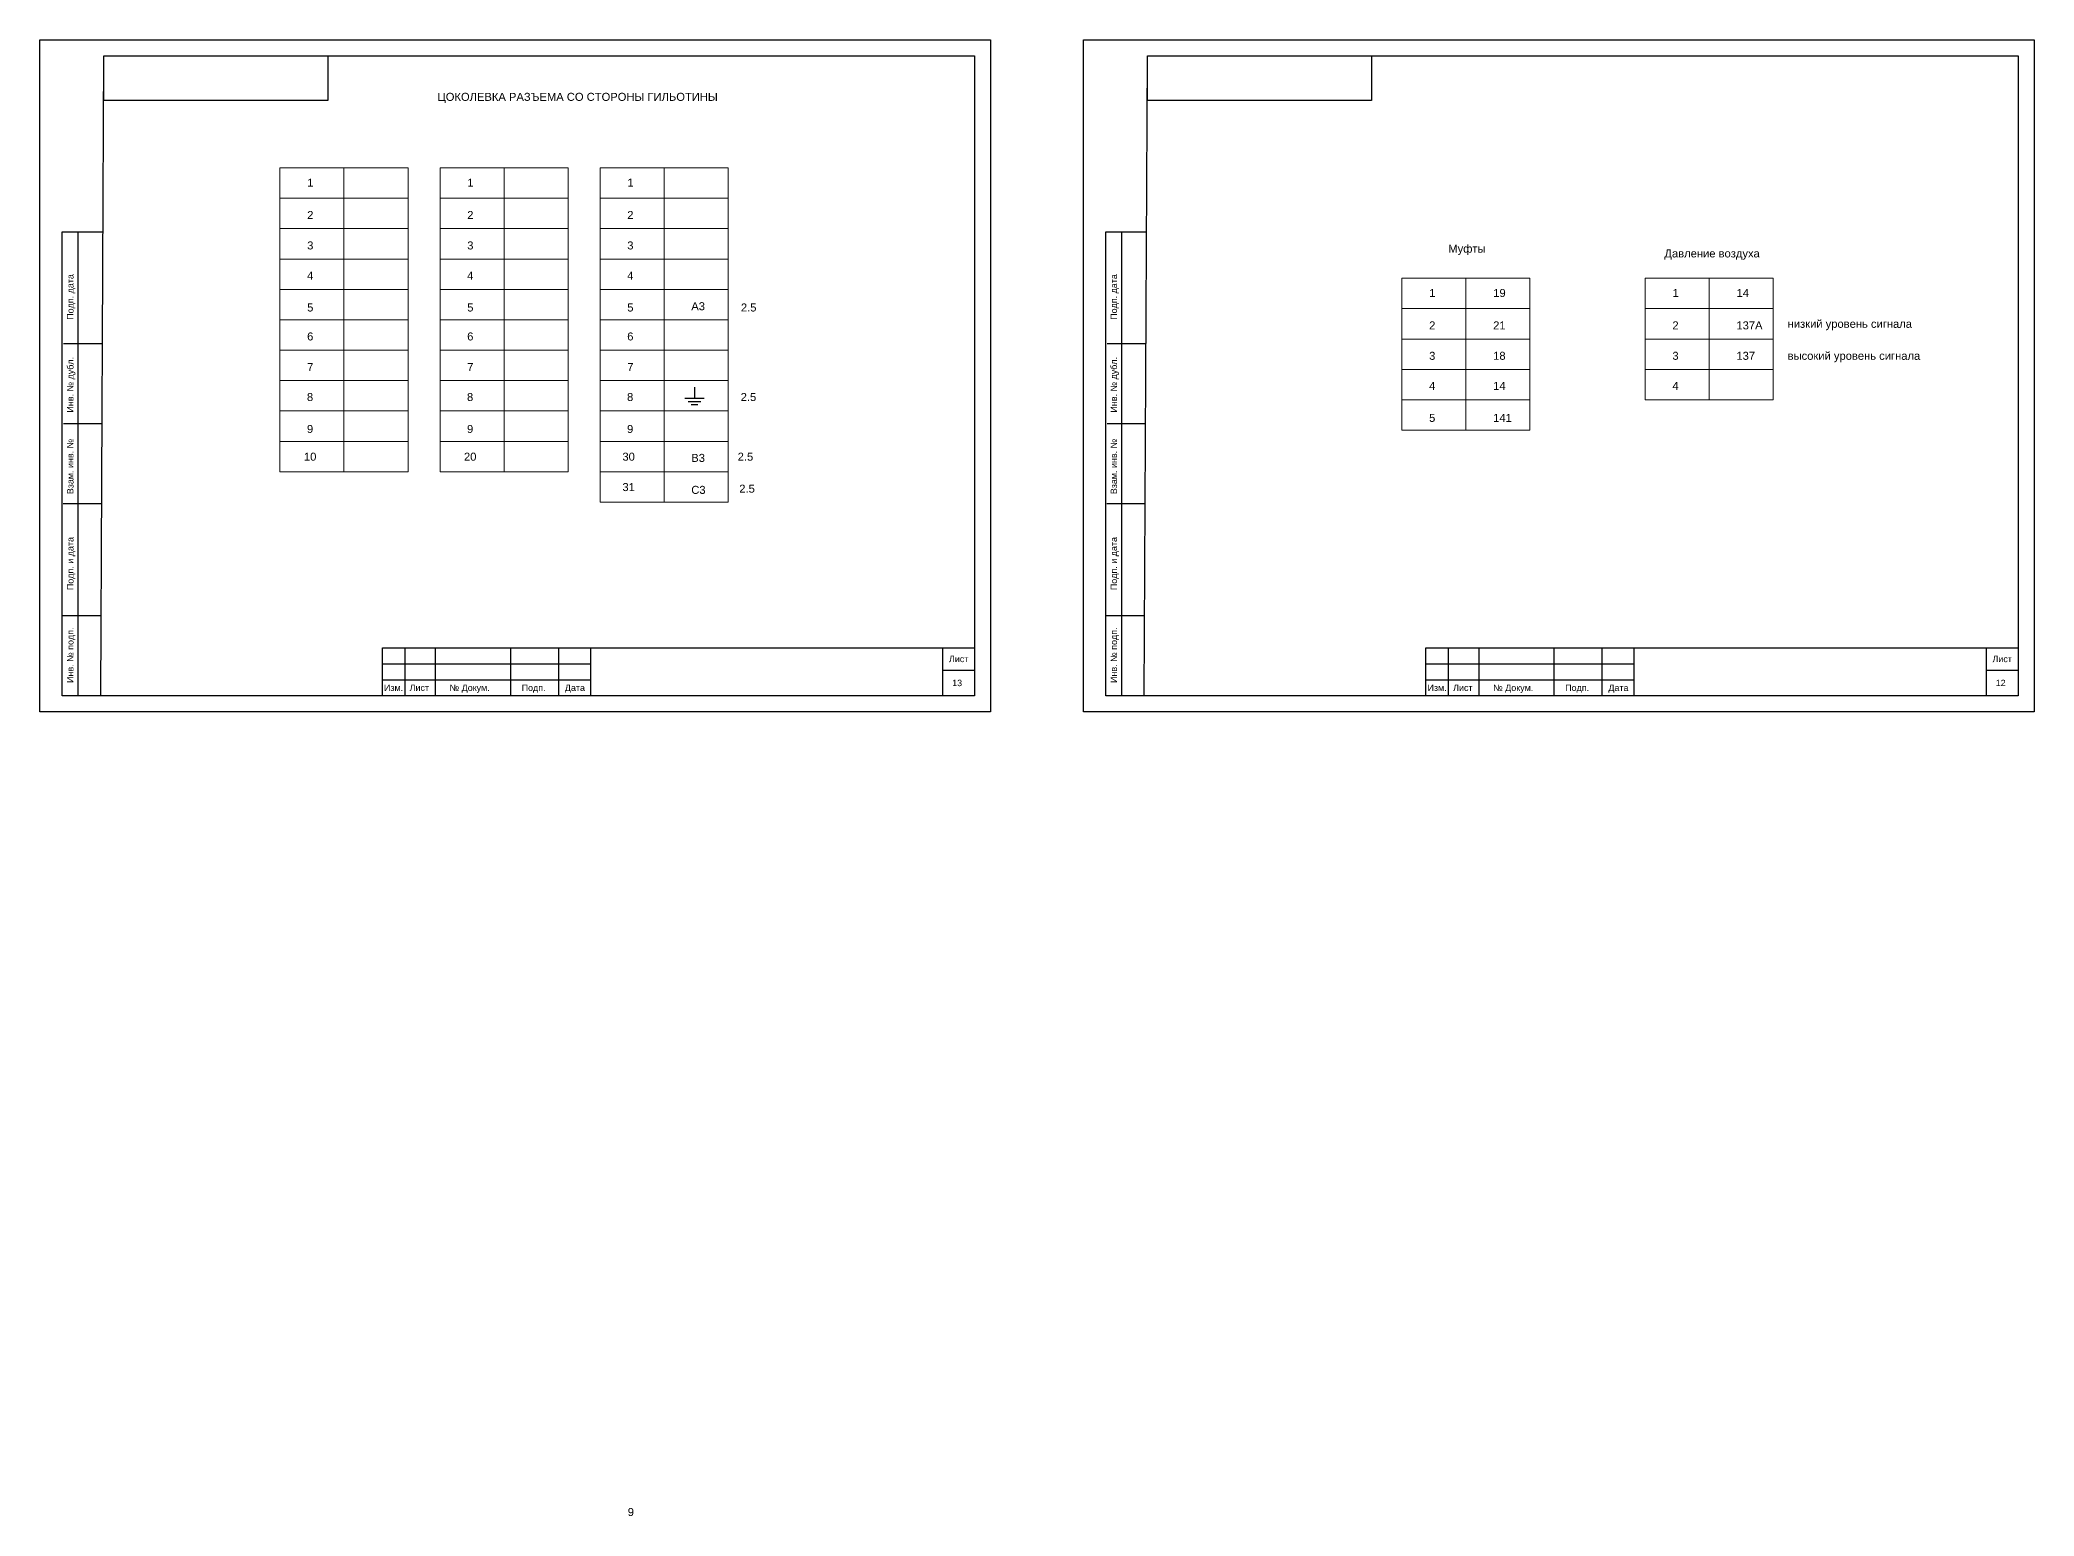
# Model space of a CAD drawing. Header units: millimetres. Extents: x 1674 to 4572, y 3039 to 4124.
# Drawn here: x 3949 to 4572, y 3039 to 3500 of the extents above; entities that cross this region are included whole.
import ezdxf

# ---------------------------------------------------------------- set-up
doc = ezdxf.new("R2010")
doc.units = ezdxf.units.MM
doc.layers.add('Аппаратура', color=7, linetype='Continuous', lineweight=20)
doc.layers.add('Рамки', color=7, linetype='Continuous', lineweight=25)
doc.styles.get("Standard").update_dxf_attribs({"font": 'arial.ttf'})

msp = doc.modelspace()

# ---------------------------------------------------------------- linework, layer by layer
at = {"lineweight": 25}
for p, q in [((4153.5, 3391.5), (4153.5, 3388)), ((4150.5, 3388), (4156.5, 3388)), ((4151.5, 3387), (4155.5, 3387)), ((4152.5, 3386), (4154.5, 3386))]:
    msp.add_line(p, q, dxfattribs=at)
at = {"layer": 'Аппаратура'}
for points in [[(4024, 3460), (4044, 3460), (4044, 3450.5), (4024, 3450.5)], [(4044, 3460), (4064, 3460), (4064, 3450.5), (4044, 3450.5)], [(4074, 3460), (4094, 3460), (4094, 3450.5), (4074, 3450.5)], [(4094, 3460), (4114, 3460), (4114, 3450.5), (4094, 3450.5)], [(4124, 3460), (4144, 3460), (4144, 3450.5), (4124, 3450.5)], [(4144, 3460), (4164, 3460), (4164, 3450.5), (4144, 3450.5)], [(4024, 3450.5), (4044, 3450.5), (4044, 3441), (4024, 3441)], [(4044, 3450.5), (4064, 3450.5), (4064, 3441), (4044, 3441)], [(4074, 3450.5), (4094, 3450.5), (4094, 3441), (4074, 3441)], [(4094, 3450.5), (4114, 3450.5), (4114, 3441), (4094, 3441)], [(4124, 3450.5), (4144, 3450.5), (4144, 3441), (4124, 3441)], [(4144, 3450.5), (4164, 3450.5), (4164, 3441), (4144, 3441)], [(4024, 3441), (4044, 3441), (4044, 3431.5), (4024, 3431.5)], [(4044, 3441), (4064, 3441), (4064, 3431.5), (4044, 3431.5)], [(4074, 3441), (4094, 3441), (4094, 3431.5), (4074, 3431.5)], [(4094, 3441), (4114, 3441), (4114, 3431.5), (4094, 3431.5)], [(4124, 3441), (4144, 3441), (4144, 3431.5), (4124, 3431.5)], [(4144, 3441), (4164, 3441), (4164, 3431.5), (4144, 3431.5)], [(4024, 3431.5), (4044, 3431.5), (4044, 3422), (4024, 3422)], [(4044, 3431.5), (4064, 3431.5), (4064, 3422), (4044, 3422)], [(4074, 3431.5), (4094, 3431.5), (4094, 3422), (4074, 3422)], [(4094, 3431.5), (4114, 3431.5), (4114, 3422), (4094, 3422)], [(4124, 3431.5), (4144, 3431.5), (4144, 3422), (4124, 3422)], [(4144, 3431.5), (4164, 3431.5), (4164, 3422), (4144, 3422)], [(4024, 3422), (4044, 3422), (4044, 3412.5), (4024, 3412.5)], [(4044, 3422), (4064, 3422), (4064, 3412.5), (4044, 3412.5)], [(4074, 3422), (4094, 3422), (4094, 3412.5), (4074, 3412.5)], [(4094, 3422), (4114, 3422), (4114, 3412.5), (4094, 3412.5)], [(4124, 3422), (4144, 3422), (4144, 3412.5), (4124, 3412.5)], [(4144, 3422), (4164, 3422), (4164, 3412.5), (4144, 3412.5)], [(4374.5, 3425.5), (4394.5, 3425.5), (4394.5, 3416), (4374.5, 3416)], [(4394.5, 3425.5), (4414.5, 3425.5), (4414.5, 3416), (4394.5, 3416)], [(4450.5, 3425.5), (4470.5, 3425.5), (4470.5, 3416), (4450.5, 3416)], [(4470.5, 3425.5), (4490.5, 3425.5), (4490.5, 3416), (4470.5, 3416)], [(4374.5, 3416), (4394.5, 3416), (4394.5, 3406.5), (4374.5, 3406.5)], [(4394.5, 3416), (4414.5, 3416), (4414.5, 3406.5), (4394.5, 3406.5)], [(4450.5, 3416), (4470.5, 3416), (4470.5, 3406.5), (4450.5, 3406.5)], [(4470.5, 3416), (4490.5, 3416), (4490.5, 3406.5), (4470.5, 3406.5)], [(4024, 3412.5), (4044, 3412.5), (4044, 3403), (4024, 3403)], [(4044, 3412.5), (4064, 3412.5), (4064, 3403), (4044, 3403)], [(4074, 3412.5), (4094, 3412.5), (4094, 3403), (4074, 3403)], [(4094, 3412.5), (4114, 3412.5), (4114, 3403), (4094, 3403)], [(4124, 3412.5), (4144, 3412.5), (4144, 3403), (4124, 3403)], [(4144, 3412.5), (4164, 3412.5), (4164, 3403), (4144, 3403)], [(4024, 3403), (4044, 3403), (4044, 3393.5), (4024, 3393.5)], [(4044, 3403), (4064, 3403), (4064, 3393.5), (4044, 3393.5)], [(4074, 3403), (4094, 3403), (4094, 3393.5), (4074, 3393.5)], [(4094, 3403), (4114, 3403), (4114, 3393.5), (4094, 3393.5)], [(4124, 3403), (4144, 3403), (4144, 3393.5), (4124, 3393.5)], [(4144, 3403), (4164, 3403), (4164, 3393.5), (4144, 3393.5)], [(4374.5, 3406.5), (4394.5, 3406.5), (4394.5, 3397), (4374.5, 3397)], [(4394.5, 3406.5), (4414.5, 3406.5), (4414.5, 3397), (4394.5, 3397)], [(4450.5, 3406.5), (4470.5, 3406.5), (4470.5, 3397), (4450.5, 3397)], [(4470.5, 3406.5), (4490.5, 3406.5), (4490.5, 3397), (4470.5, 3397)], [(4374.5, 3397), (4394.5, 3397), (4394.5, 3387.5), (4374.5, 3387.5)], [(4394.5, 3397), (4414.5, 3397), (4414.5, 3387.5), (4394.5, 3387.5)], [(4450.5, 3397), (4470.5, 3397), (4470.5, 3387.5), (4450.5, 3387.5)], [(4470.5, 3397), (4490.5, 3397), (4490.5, 3387.5), (4470.5, 3387.5)], [(4024, 3393.5), (4044, 3393.5), (4044, 3384), (4024, 3384)], [(4044, 3393.5), (4064, 3393.5), (4064, 3384), (4044, 3384)], [(4074, 3393.5), (4094, 3393.5), (4094, 3384), (4074, 3384)], [(4094, 3393.5), (4114, 3393.5), (4114, 3384), (4094, 3384)], [(4124, 3393.5), (4144, 3393.5), (4144, 3384), (4124, 3384)], [(4144, 3393.5), (4164, 3393.5), (4164, 3384), (4144, 3384)], [(4024, 3384), (4044, 3384), (4044, 3374.5), (4024, 3374.5)], [(4044, 3384), (4064, 3384), (4064, 3374.5), (4044, 3374.5)], [(4074, 3384), (4094, 3384), (4094, 3374.5), (4074, 3374.5)], [(4094, 3384), (4114, 3384), (4114, 3374.5), (4094, 3374.5)], [(4124, 3384), (4144, 3384), (4144, 3374.5), (4124, 3374.5)], [(4144, 3384), (4164, 3384), (4164, 3374.5), (4144, 3374.5)], [(4374.5, 3387.5), (4394.5, 3387.5), (4394.5, 3378), (4374.5, 3378)], [(4394.5, 3387.5), (4414.5, 3387.5), (4414.5, 3378), (4394.5, 3378)], [(4024, 3374.5), (4044, 3374.5), (4044, 3365), (4024, 3365)], [(4044, 3374.5), (4064, 3374.5), (4064, 3365), (4044, 3365)], [(4074, 3374.5), (4094, 3374.5), (4094, 3365), (4074, 3365)], [(4094, 3374.5), (4114, 3374.5), (4114, 3365), (4094, 3365)], [(4124, 3374.5), (4144, 3374.5), (4144, 3365), (4124, 3365)], [(4144, 3374.5), (4164, 3374.5), (4164, 3365), (4144, 3365)], [(4124, 3365), (4144, 3365), (4144, 3355.5), (4124, 3355.5)], [(4144, 3365), (4164, 3365), (4164, 3355.5), (4144, 3355.5)]]:
    msp.add_lwpolyline(points, close=True, dxfattribs=at)
at = {"layer": 'Рамки'}
for p, q in [((3968, 3295), (3969, 3495)), ((3969, 3495), (4241, 3495)), ((4241, 3495), (4241, 3295)), ((4294, 3295), (4295, 3495)), ((4295, 3495), (4567, 3495)), ((4567, 3495), (4567, 3295)), ((3956, 3440), (3968.72, 3440)), ((3956, 3295), (3956, 3440)), ((3961, 3295), (3961, 3440)), ((4282, 3440), (4294.72, 3440)), ((4282, 3295), (4282, 3440)), ((4287, 3295), (4287, 3440)), ((3968.42, 3405), (3956.42, 3405)), ((4294.42, 3405), (4282.42, 3405)), ((3968.42, 3380), (3956.42, 3380)), ((4294.42, 3380), (4282.42, 3380)), ((3968.3, 3355), (3956.3, 3355)), ((4294.3, 3355), (4282.3, 3355)), ((3968.12, 3320), (3956.12, 3320)), ((3968.12, 3320), (3956.12, 3320)), ((3968.12, 3320), (3956.12, 3320)), ((4294.12, 3320), (4282.12, 3320)), ((4294.12, 3320), (4282.12, 3320)), ((4294.12, 3320), (4282.12, 3320)), ((4063, 3310), (4063, 3295)), ((4072.5, 3310), (4072.5, 3295)), ((4096, 3310), (4096, 3295)), ((4111, 3310), (4111, 3295)), ((4231, 3310), (4231, 3295)), ((4389, 3310), (4389, 3295)), ((4398.5, 3310), (4398.5, 3295)), ((4422, 3310), (4422, 3295)), ((4437, 3310), (4437, 3295)), ((4557, 3310), (4557, 3295)), ((4056, 3305), (4121, 3305)), ((4231, 3303), (4241, 3303)), ((4382, 3305), (4447, 3305)), ((4557, 3303), (4567, 3303)), ((4056, 3300), (4121, 3300)), ((4382, 3300), (4447, 3300)), ((3968, 3295), (3956, 3295)), ((4241, 3295), (3968, 3295)), ((4294, 3295), (4282, 3295)), ((4567, 3295), (4294, 3295))]:
    msp.add_line(p, q, dxfattribs=at)
for points in [[(3949, 3500), (4246, 3500), (4246, 3290), (3949, 3290)], [(4275, 3500), (4572, 3500), (4572, 3290), (4275, 3290)], [(3969, 3495), (4039, 3495), (4039, 3481), (3969, 3481)], [(4295, 3495), (4365, 3495), (4365, 3481), (4295, 3481)], [(4056, 3295), (4056, 3310), (4241, 3310), (4241, 3295)], [(4056, 3310), (4121, 3310), (4121, 3295), (4056, 3295)], [(4382, 3295), (4382, 3310), (4567, 3310), (4567, 3295)], [(4382, 3310), (4447, 3310), (4447, 3295), (4382, 3295)]]:
    msp.add_lwpolyline(points, close=True, dxfattribs=at)

# ---------------------------------------------------------------- texts
for s, p in [('1', (4032.54, 3454.14)), ('1', (4082.54, 3454.14)), ('1', (4132.54, 3454.14)), ('2', (4032.5, 3444.01)), ('2', (4082.5, 3444.01)), ('2', (4132.5, 3444.01)), ('3', (4032.5, 3434.5)), ('3', (4082.5, 3434.5)), ('3', (4132.5, 3434.5)), ('4', (4032.5, 3425.1)), ('4', (4082.5, 3425.1)), ('4', (4132.5, 3425.1)), ('1', (4383.04, 3419.64)), ('19', (4403.04, 3419.64)), ('1', (4459.04, 3419.64)), ('14', (4479.04, 3419.64)), ('5', (4032.5, 3415.1)), ('5', (4082.5, 3415.1)), ('5', (4132.5, 3415.1)), ('A3', (4152.5, 3415.5)), ('2.5', (4168, 3415.1)), ('6', (4032.49, 3406.05)), ('6', (4082.49, 3406.05)), ('6', (4132.49, 3406.05)), ('2', (4383, 3409.51)), ('21', (4403, 3409.51)), ('2', (4459, 3409.51)), ('137А', (4479, 3409.51)), ('низкий уровень сигнала', (4495, 3410)), ('3', (4383, 3400)), ('18', (4403, 3400)), ('3', (4459, 3400)), ('137', (4479, 3400)), ('высокий уровень сигнала', (4495, 3400)), ('7', (4032.5, 3396.5)), ('7', (4082.5, 3396.5)), ('7', (4132.5, 3396.5)), ('8', (4032.43, 3387.12)), ('8', (4082.43, 3387.12)), ('8', (4132.43, 3387.12)), ('2.5', (4167.93, 3387.12)), ('4', (4383, 3390.6)), ('14', (4403, 3390.6)), ('4', (4459, 3390.6)), ('5', (4383, 3380.6)), ('141', (4403, 3380.6)), ('9', (4032.43, 3377.12)), ('9', (4082.43, 3377.12)), ('9', (4132.43, 3377.12)), ('10', (4031.49, 3368.47)), ('20', (4081.49, 3368.47)), ('30', (4130.99, 3368.47)), ('B3', (4152.5, 3368.1)), ('2.5', (4166.99, 3368.47)), ('31', (4130.99, 3358.97)), ('C3', (4152.5, 3358.1)), ('2.5', (4167.49, 3358.47)), ('9', (4132.66, 3038.62))]:
    msp.add_text(s, height=2.5).set_placement(p)
at = {"layer": 'Аппаратура'}
for s, p in [('ЦОКОЛЕВКА РАЗЪЕМА СО СТОРОНЫ ГИЛЬОТИНЫ', (4073.21, 3480.94)), ('Муфты', (4389, 3433.5)), ('Давление воздуха', (4456.5, 3432))]:
    msp.add_text(s, height=2.5, dxfattribs=at).set_placement(p)
at = {"layer": 'Рамки'}
for s, p in [('Подп. дата', (3959.5, 3412.5)), ('Подп. дата', (4285.5, 3412.5)), ('Инв. № дубл.', (3959.5, 3383.5)), ('Инв. № дубл.', (4285.5, 3383.5)), ('Взам. инв. №', (3959.5, 3358)), ('Взам. инв. №', (4285.5, 3358)), ('Подп. и дата', (3959.5, 3328)), ('Подп. и дата', (4285.5, 3328)), ('Инв. № подп.', (3959.5, 3299)), ('Инв. № подп.', (4285.5, 3299))]:
    msp.add_text(s, height=2, rotation=90, dxfattribs=at).set_placement(p)
for s, p in [('Лист', (4233, 3305.5)), ('Лист', (4559, 3305.5)), ('Изм.', (4056.5, 3296.5)), ('Лист', (4064.5, 3296.5)), ('№ Докум.', (4077, 3296.5)), ('Подп.', (4099.5, 3296.5)), ('Дата', (4113, 3296.5)), ('13', (4234, 3298)), ('Изм.', (4382.5, 3296.5)), ('Лист', (4390.5, 3296.5)), ('№ Докум.', (4403, 3296.5)), ('Подп.', (4425.5, 3296.5)), ('Дата', (4439, 3296.5)), ('12', (4560, 3298))]:
    msp.add_text(s, height=2, dxfattribs=at).set_placement(p)

doc.saveas('drawing.dxf')
